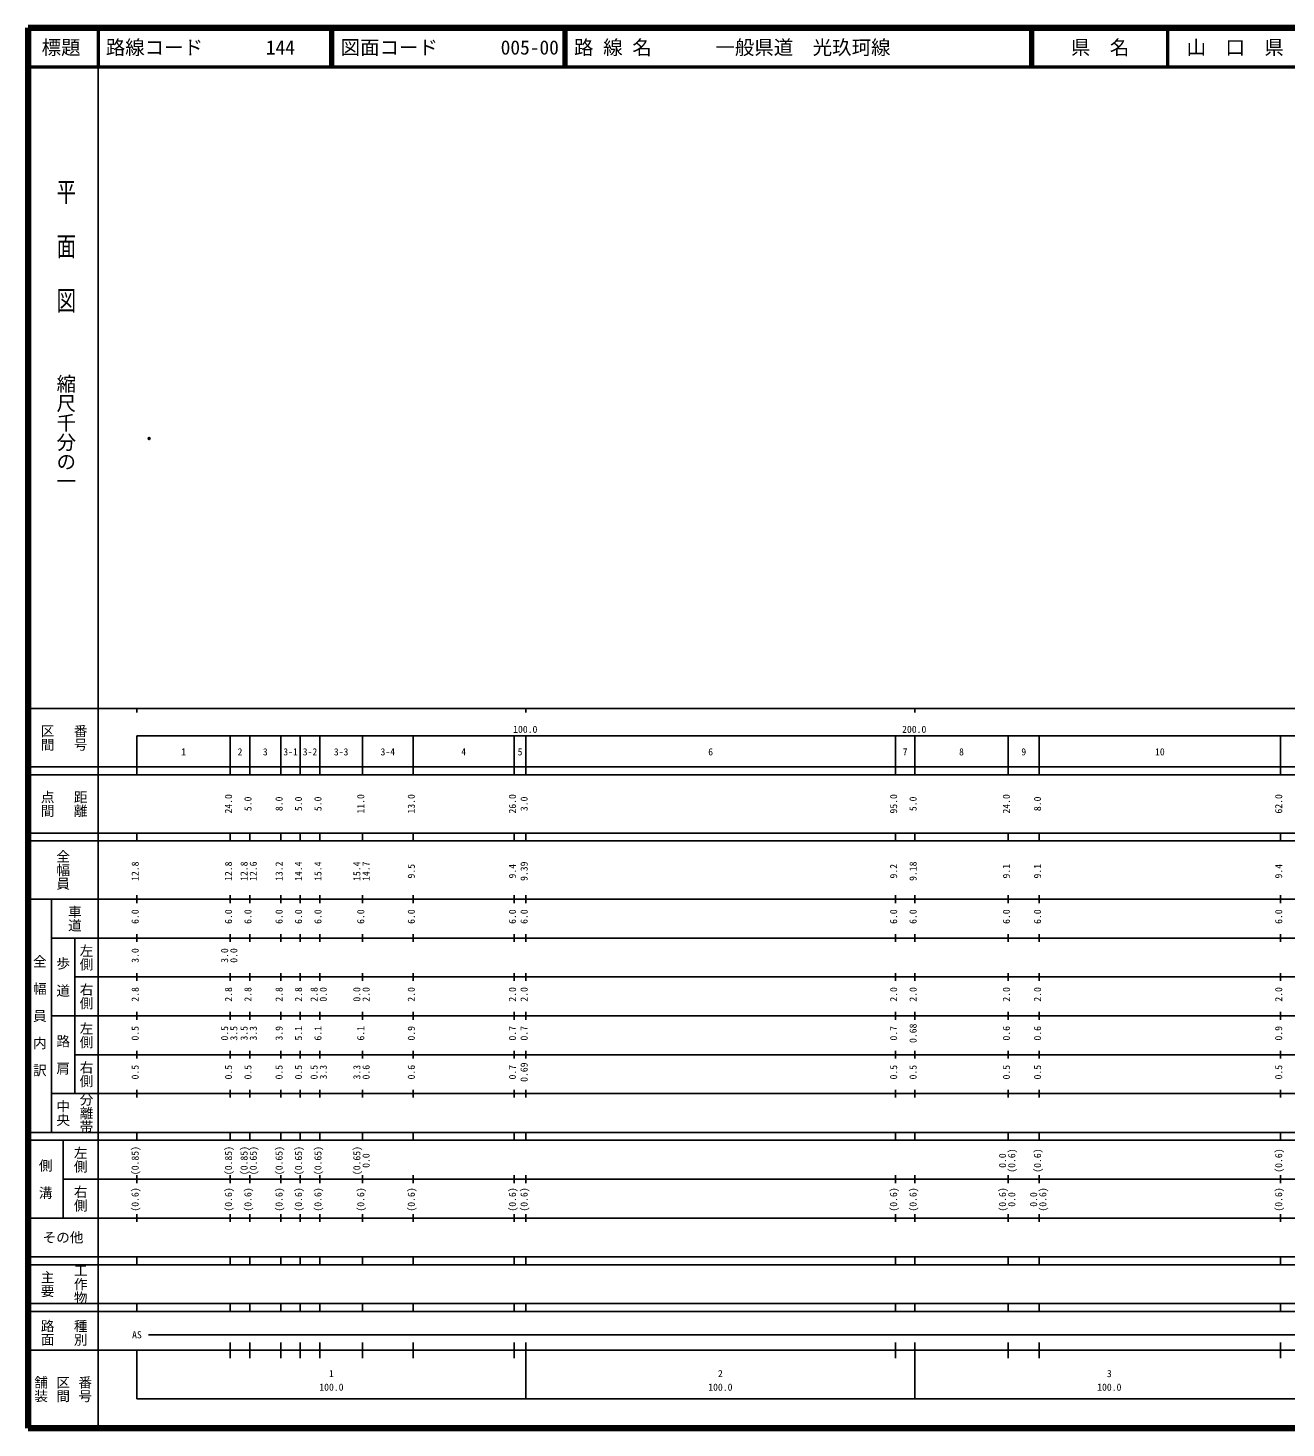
# Model space of a CAD drawing. Units: millimetres on the paper. Extents: x 40 to 680, y 20 to 380.
# Drawn here: x 40 to 363.4, y 20 to 380 of the extents above; entities that cross this region are included whole.
import ezdxf
from ezdxf.enums import TextEntityAlignment as Align

# ---------------------------------------------------------------- set-up
doc = ezdxf.new("R2010")
doc.units = ezdxf.units.MM
doc.header["$PDMODE"] = 32
doc.header["$PDSIZE"] = 0.5
doc.layers.add('M-OTRS', color=6, linetype='Continuous')
doc.layers.add('M-TTL-TXT', color=7, linetype='Continuous')
for name, color, linetype, lineweight in [('M-TTL', 2, 'Continuous', 140), ('M-TTL-BAND', 7, 'Continuous', 25), ('M-TTL-LINE', 7, 'Continuous', 50)]:
    doc.layers.add(name, color=color, linetype=linetype, lineweight=lineweight)
doc.styles.add('@ＭＳ ゴシック', font='')
doc.styles.add('ＭＳ ゴシック', font='')
doc.styles.get('@ＭＳ ゴシック').set_extended_font_data('@MS Gothic')
doc.styles.get('ＭＳ ゴシック').set_extended_font_data('MS Gothic')

msp = doc.modelspace()

# ---------------------------------------------------------------- linework, layer by layer
at = {"layer": 'M-OTRS'}
msp.add_point((71.133, 274.432), dxfattribs=at)
at = {"layer": 'M-TTL'}
for p, q in [((40, 380), (40, 20)), ((680, 380), (40, 380)), ((40, 20), (680, 20))]:
    msp.add_line(p, q, dxfattribs=at)
at = {"layer": 'M-TTL-BAND'}
for p, q in [((58, 370), (58, 20)), ((40, 205), (579, 205)), ((68, 205), (68, 204)), ((168, 205), (168, 204)), ((268, 205), (268, 204)), ((68, 198), (579, 198)), ((68, 198), (68, 188)), ((92, 188), (92, 198)), ((97, 188), (97, 198)), ((105, 188), (105, 198)), ((110, 188), (110, 198)), ((115, 188), (115, 198)), ((126, 188), (126, 198)), ((139, 188), (139, 198)), ((165, 188), (165, 198)), ((168, 188), (168, 198)), ((263, 188), (263, 198)), ((268, 188), (268, 198)), ((292, 188), (292, 198)), ((300, 188), (300, 198)), ((362, 188), (362, 198)), ((40, 190), (579, 190)), ((40, 188), (579, 188)), ((40, 173), (579, 173)), ((68, 171), (68, 173)), ((92, 171), (92, 173)), ((97, 171), (97, 173)), ((105, 171), (105, 173)), ((110, 171), (110, 173)), ((115, 171), (115, 173)), ((126, 171), (126, 173)), ((139, 171), (139, 173)), ((165, 171), (165, 173)), ((168, 171), (168, 173)), ((263, 171), (263, 173)), ((268, 171), (268, 173)), ((292, 171), (292, 173)), ((300, 171), (300, 173)), ((362, 171), (362, 173)), ((40, 171), (579, 171)), ((40, 156), (579, 156)), ((46, 96), (46, 156)), ((68, 155), (68, 157)), ((92, 155), (92, 157)), ((97, 155), (97, 157)), ((105, 155), (105, 157)), ((110, 155), (110, 157)), ((115, 155), (115, 157)), ((126, 155), (126, 157)), ((139, 155), (139, 157)), ((165, 155), (165, 157)), ((168, 155), (168, 157)), ((263, 155), (263, 157)), ((268, 155), (268, 157)), ((292, 155), (292, 157)), ((300, 155), (300, 157)), ((362, 155), (362, 157)), ((46, 146), (579, 146)), ((52, 146), (52, 106)), ((68, 145), (68, 147)), ((92, 145), (92, 147)), ((97, 145), (97, 147)), ((105, 145), (105, 147)), ((110, 145), (110, 147)), ((115, 145), (115, 147)), ((126, 145), (126, 147)), ((139, 145), (139, 147)), ((165, 145), (165, 147)), ((168, 145), (168, 147)), ((263, 145), (263, 147)), ((268, 145), (268, 147)), ((292, 145), (292, 147)), ((300, 145), (300, 147)), ((362, 145), (362, 147)), ((68, 135), (68, 137)), ((92, 135), (92, 137)), ((97, 135), (97, 137)), ((105, 135), (105, 137)), ((110, 135), (110, 137)), ((115, 135), (115, 137)), ((126, 135), (126, 137)), ((139, 135), (139, 137)), ((165, 135), (165, 137)), ((168, 135), (168, 137)), ((263, 135), (263, 137)), ((268, 135), (268, 137)), ((292, 135), (292, 137)), ((300, 135), (300, 137)), ((362, 135), (362, 137)), ((52, 136), (579, 136)), ((46, 126), (579, 126)), ((68, 125), (68, 127)), ((92, 125), (92, 127)), ((97, 125), (97, 127)), ((105, 125), (105, 127)), ((110, 125), (110, 127)), ((115, 125), (115, 127)), ((126, 125), (126, 127)), ((139, 125), (139, 127)), ((165, 125), (165, 127)), ((168, 125), (168, 127)), ((263, 125), (263, 127)), ((268, 125), (268, 127)), ((292, 125), (292, 127)), ((300, 125), (300, 127)), ((362, 125), (362, 127)), ((52, 116), (579, 116)), ((68, 115), (68, 117)), ((92, 115), (92, 117)), ((97, 115), (97, 117)), ((105, 115), (105, 117)), ((110, 115), (110, 117)), ((115, 115), (115, 117)), ((126, 115), (126, 117)), ((139, 115), (139, 117)), ((165, 115), (165, 117)), ((168, 115), (168, 117)), ((263, 115), (263, 117)), ((268, 115), (268, 117)), ((292, 115), (292, 117)), ((300, 115), (300, 117)), ((362, 115), (362, 117)), ((46, 106), (579, 106)), ((68, 105), (68, 107)), ((92, 105), (92, 107)), ((97, 105), (97, 107)), ((105, 105), (105, 107)), ((110, 105), (110, 107)), ((115, 105), (115, 107)), ((126, 105), (126, 107)), ((139, 105), (139, 107)), ((165, 105), (165, 107)), ((168, 105), (168, 107)), ((263, 105), (263, 107)), ((268, 105), (268, 107)), ((292, 105), (292, 107)), ((300, 105), (300, 107)), ((362, 105), (362, 107)), ((40, 96), (579, 96)), ((40, 94), (579, 94)), ((49, 94), (49, 74)), ((68, 94), (68, 96)), ((92, 94), (92, 96)), ((97, 94), (97, 96)), ((105, 94), (105, 96)), ((110, 94), (110, 96)), ((115, 94), (115, 96)), ((126, 94), (126, 96)), ((139, 94), (139, 96)), ((165, 94), (165, 96)), ((168, 94), (168, 96)), ((263, 94), (263, 96)), ((268, 94), (268, 96)), ((292, 94), (292, 96)), ((300, 94), (300, 96)), ((362, 94), (362, 96)), ((49, 84), (579, 84)), ((68, 83), (68, 85)), ((92, 83), (92, 85)), ((97, 83), (97, 85)), ((105, 83), (105, 85)), ((110, 83), (110, 85)), ((115, 83), (115, 85)), ((126, 83), (126, 85)), ((139, 83), (139, 85)), ((165, 83), (165, 85)), ((168, 83), (168, 85)), ((263, 83), (263, 85)), ((268, 83), (268, 85)), ((292, 83), (292, 85)), ((300, 83), (300, 85)), ((362, 83), (362, 85)), ((40, 74), (579, 74)), ((68, 73), (68, 75)), ((92, 73), (92, 75)), ((97, 73), (97, 75)), ((105, 73), (105, 75)), ((110, 73), (110, 75)), ((115, 73), (115, 75)), ((126, 73), (126, 75)), ((139, 73), (139, 75)), ((165, 73), (165, 75)), ((168, 73), (168, 75)), ((263, 73), (263, 75)), ((268, 73), (268, 75)), ((292, 73), (292, 75)), ((300, 73), (300, 75)), ((362, 73), (362, 75)), ((40, 64), (579, 64)), ((40, 62), (579, 62)), ((68, 62), (68, 64)), ((92, 62), (92, 64)), ((97, 62), (97, 64)), ((105, 62), (105, 64)), ((110, 62), (110, 64)), ((115, 62), (115, 64)), ((126, 62), (126, 64)), ((139, 62), (139, 64)), ((165, 62), (165, 64)), ((168, 62), (168, 64)), ((263, 62), (263, 64)), ((268, 62), (268, 64)), ((292, 62), (292, 64)), ((300, 62), (300, 64)), ((362, 62), (362, 64)), ((40, 52), (579, 52)), ((68, 50), (68, 52)), ((92, 50), (92, 52)), ((97, 50), (97, 52)), ((105, 50), (105, 52)), ((110, 50), (110, 52)), ((115, 50), (115, 52)), ((126, 50), (126, 52)), ((139, 50), (139, 52)), ((165, 50), (165, 52)), ((168, 50), (168, 52)), ((263, 50), (263, 52)), ((268, 50), (268, 52)), ((292, 50), (292, 52)), ((300, 50), (300, 52)), ((362, 50), (362, 52)), ((40, 50), (579, 50)), ((71, 44), (565, 44)), ((40, 40), (579, 40)), ((68, 40), (68, 27.5)), ((92, 38), (92, 42)), ((97, 38), (97, 42)), ((105, 38), (105, 42)), ((110, 38), (110, 42)), ((115, 38), (115, 42)), ((126, 38), (126, 42)), ((139, 38), (139, 42)), ((165, 38), (165, 42)), ((168, 27.5), (168, 42)), ((263, 38), (263, 42)), ((268, 27.5), (268, 42)), ((292, 38), (292, 42)), ((300, 38), (300, 42)), ((362, 38), (362, 42)), ((68, 27.5), (579, 27.5))]:
    msp.add_line(p, q, dxfattribs=at)
at = {"layer": 'M-TTL-LINE'}
for p, q in [((58, 380), (58, 370)), ((117.75, 380), (117.75, 370)), ((118.25, 380), (118.25, 370)), ((177.75, 380), (177.75, 370)), ((178.25, 380), (178.25, 370)), ((297.75, 380), (297.75, 370)), ((298.25, 380), (298.25, 370)), ((333, 380), (333, 370)), ((40, 370), (680, 370))]:
    msp.add_line(p, q, dxfattribs=at)

# ---------------------------------------------------------------- texts
at = {"layer": 'M-TTL-BAND', "style": '@ＭＳ ゴシック', "width": 1.4}
msp.add_text('平  面  図', height=3.666, rotation=270, dxfattribs=at).set_placement((49.777, 306.475), align=Align.MIDDLE_RIGHT)
at = {"layer": 'M-TTL-BAND', "style": '@ＭＳ ゴシック'}
msp.add_text('縮尺千分の一', height=3.666, rotation=270, dxfattribs=at).set_placement((49.777, 261.03), align=Align.MIDDLE_RIGHT)
for s, p in [('区間', (45, 197.5)), ('番号', (53.5, 197.5)), ('点間', (45, 180.5)), ('距離', (53.5, 180.5)), ('全幅員', (49, 163.5)), ('車道', (52, 151)), ('左側', (55, 141)), ('全\u3000幅\u3000員\u3000内\u3000訳', (43, 126)), ('歩\u3000道', (49, 136)), ('右側', (55, 131)), ('左側', (55, 121)), ('路\u3000肩', (49, 116)), ('右側', (55, 111)), ('分離帯', (55, 101)), ('中央', (49, 101)), ('左側', (53.5, 89)), ('側\u3000溝', (44.5, 84)), ('右側', (53.5, 79)), ('工作物', (53.5, 57)), ('主要', (45, 57)), ('路面', (45, 44.5)), ('種別', (53.5, 44.5)), ('舗装', (43.333, 30)), ('区間', (49, 30)), ('番号', (54.667, 30))]:
    msp.add_text(s, height=2.566, rotation=270, dxfattribs=at).set_placement(p, align=Align.MIDDLE_CENTER)
at = {"layer": 'M-TTL-BAND', "style": 'ＭＳ ゴシック'}
for s, p in [('100.0', (167.844, 198.195)), ('200.0', (267.844, 198.195)), ('1', (80, 192.405)), ('2', (94.5, 192.405)), ('3', (101, 192.405)), ('3-1', (107.5, 192.405)), ('3-2', (112.5, 192.405)), ('3-3', (120.5, 192.405)), ('3-4', (132.5, 192.405)), ('4', (152, 192.405)), ('5', (166.5, 192.405)), ('6', (215.5, 192.405)), ('7', (265.5, 192.405)), ('8', (280, 192.405)), ('9', (296, 192.405)), ('10', (331, 192.405)), ('AS', (68, 42.5)), ('1', (118, 32.523)), ('2', (218, 32.523)), ('3', (318, 32.523)), ('100.0', (118, 29.033)), ('100.0', (218, 29.033)), ('100.0', (318, 29.033))]:
    msp.add_text(s, height=1.833, dxfattribs=at).set_placement(p, align=Align.BOTTOM_CENTER)
for s, p in [('24.0', (93, 180.5)), ('5.0', (98, 180.5)), ('8.0', (106, 180.5)), ('5.0', (111, 180.5)), ('5.0', (116, 180.5)), ('11.0', (127, 180.5)), ('13.0', (140, 180.5)), ('26.0', (166, 180.5)), ('3.0', (169, 180.5)), ('95.0', (264, 180.5)), ('5.0', (269, 180.5)), ('24.0', (293, 180.5)), ('8.0', (301, 180.5)), ('62.0', (363, 180.5)), ('12.8', (69, 163.174)), ('12.8', (93, 163.174)), ('12.8', (97, 163.174)), ('12.6', (99.37, 163.174)), ('13.2', (106, 163.174)), ('14.4', (111, 163.174)), ('15.4', (116, 163.174)), ('15.4', (126, 163.174)), ('14.7', (128.37, 163.174)), ('9.5', (140, 163.174)), ('9.4', (166, 163.174)), ('9.39', (169, 163.174)), ('9.2', (264, 163.174)), ('9.18', (269, 163.174)), ('9.1', (293, 163.174)), ('9.1', (301, 163.174)), ('9.4', (363, 163.174)), ('6.0', (69, 151.5)), ('6.0', (93, 151.5)), ('6.0', (98, 151.5)), ('6.0', (106, 151.5)), ('6.0', (111, 151.5)), ('6.0', (116, 151.5)), ('6.0', (127, 151.5)), ('6.0', (140, 151.5)), ('6.0', (166, 151.5)), ('6.0', (169, 151.5)), ('6.0', (264, 151.5)), ('6.0', (269, 151.5)), ('6.0', (293, 151.5)), ('6.0', (301, 151.5)), ('6.0', (363, 151.5)), ('3.0', (69, 141.5)), ('3.0', (92, 141.5)), ('0.0', (94.37, 141.5)), ('2.8', (69, 131.5)), ('2.8', (93, 131.5)), ('2.8', (98, 131.5)), ('2.8', (106, 131.5)), ('2.8', (111, 131.5)), ('2.8', (115, 131.5)), ('0.0', (117.37, 131.5)), ('0.0', (126, 131.5)), ('2.0', (128.37, 131.5)), ('2.0', (140, 131.5)), ('2.0', (166, 131.5)), ('2.0', (169, 131.5)), ('2.0', (264, 131.5)), ('2.0', (269, 131.5)), ('2.0', (293, 131.5)), ('2.0', (301, 131.5)), ('2.0', (363, 131.5)), ('0.5', (69, 121.5)), ('0.5', (92, 121.5)), ('3.5', (94.37, 121.5)), ('3.5', (97, 121.5)), ('3.3', (99.37, 121.5)), ('3.9', (106, 121.5)), ('5.1', (111, 121.5)), ('6.1', (116, 121.5)), ('6.1', (127, 121.5)), ('0.9', (140, 121.5)), ('0.7', (166, 121.5)), ('0.7', (169, 121.5)), ('0.7', (264, 121.5)), ('0.68', (269, 121.5)), ('0.6', (293, 121.5)), ('0.6', (301, 121.5)), ('0.9', (363, 121.5)), ('0.5', (69, 111.5)), ('0.5', (93, 111.5)), ('0.5', (98, 111.5)), ('0.5', (106, 111.5)), ('0.5', (111, 111.5)), ('0.5', (115, 111.5)), ('3.3', (117.37, 111.5)), ('3.3', (126, 111.5)), ('0.6', (128.37, 111.5)), ('0.6', (140, 111.5)), ('0.7', (166, 111.5)), ('0.69', (169, 111.5)), ('0.5', (264, 111.5)), ('0.5', (269, 111.5)), ('0.5', (293, 111.5)), ('0.5', (301, 111.5)), ('0.5', (363, 111.5)), ('(0.85)', (69, 88.764)), ('(0.85)', (93, 88.764)), ('(0.85)', (97, 88.764)), ('(0.65)', (99.37, 88.764)), ('(0.65)', (106, 88.764)), ('(0.65)', (111, 88.764)), ('(0.65)', (116, 88.764)), ('(0.65)', (126, 88.764)), ('0.0', (128.37, 88.764)), ('0.0', (292, 88.764)), ('(0.6)', (294.37, 88.764)), ('(0.6)', (301, 88.764)), ('(0.6)', (363, 88.764)), ('(0.6)', (69, 78.764)), ('(0.6)', (93, 78.764)), ('(0.6)', (98, 78.764)), ('(0.6)', (106, 78.764)), ('(0.6)', (111, 78.764)), ('(0.6)', (116, 78.764)), ('(0.6)', (127, 78.764)), ('(0.6)', (140, 78.764)), ('(0.6)', (166, 78.764)), ('(0.6)', (169, 78.764)), ('(0.6)', (264, 78.764)), ('(0.6)', (269, 78.764)), ('(0.6)', (292, 78.764)), ('0.0', (294.37, 78.764)), ('0.0', (300, 78.764)), ('(0.6)', (302.37, 78.764)), ('(0.6)', (363, 78.764))]:
    msp.add_text(s, height=1.833, rotation=90, dxfattribs=at).set_placement(p, align=Align.BOTTOM_CENTER)
msp.add_text('その他', height=2.566, dxfattribs=at).set_placement((49, 69), align=Align.MIDDLE_CENTER)
at = {"layer": 'M-TTL-TXT', "style": 'ＭＳ ゴシック'}
for s, p in [('標題', (48.5, 375)), ('県\u3000名', (315.625, 375)), ('山\u3000口\u3000県', (350.375, 375))]:
    msp.add_text(s, height=3.666, dxfattribs=at).set_placement(p, align=Align.MIDDLE_CENTER)
for s, p in [('路線コード', (60, 375)), ('144', (101.142, 375)), ('図面コード', (120.38, 375)), ('005-00', (161.521, 375)), ('路 線 名', (180.38, 375)), ('一般県道\u3000光玖珂線', (216.734, 375))]:
    msp.add_text(s, height=3.666, dxfattribs=at).set_placement(p, align=Align.MIDDLE_LEFT)

doc.saveas('drawing.dxf')
